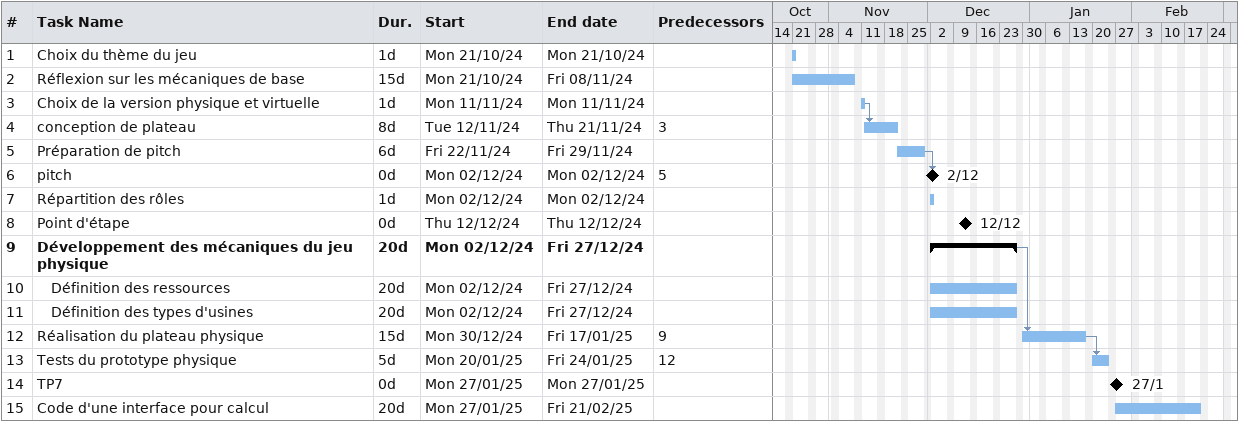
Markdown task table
| ID | Level | Task | Duration | Start | Finish | Predecessors |
|---|---|---|---|---|---|---|
| 1 | 1 | Choix du thème du jeu | 1d | 2024-10-21 | 2024-10-21 |  |
| 2 | 1 | Réflexion sur les mécaniques de base | 15d | 2024-10-21 | 2024-11-08 |  |
| 3 | 1 | Choix de la version physique et virtuelle | 1d | 2024-11-11 | 2024-11-11 |  |
| 4 | 1 | conception de plateau | 8d | 2024-11-12 | 2024-11-21 | 3 |
| 5 | 1 | Préparation de pitch | 6d | 2024-11-22 | 2024-11-29 |  |
| 6 | 1 | pitch | 0d | 2024-12-02 | 2024-12-02 | 5 |
| 7 | 1 | Répartition des rôles | 1d | 2024-12-02 | 2024-12-02 |  |
| 8 | 1 | Point d'étape | 0d | 2024-12-12 | 2024-12-12 |  |
| 9 | 1 | **Développement des mécaniques du jeu physique** | 20d | 2024-12-02 | 2024-12-27 |  |
| 10 | 2 | Définition des ressources | 20d | 2024-12-02 | 2024-12-27 |  |
| 11 | 2 | Définition des types d'usines | 20d | 2024-12-02 | 2024-12-27 |  |
| 12 | 1 | Réalisation du plateau physique | 15d | 2024-12-30 | 2025-01-17 | 9 |
| 13 | 1 | Tests du prototype physique | 5d | 2025-01-20 | 2025-01-24 | 12 |
| 14 | 1 | TP7 | 0d | 2025-01-27 | 2025-01-27 |  |
| 15 | 1 | Code d'une interface pour calcul | 20d | 2025-01-27 | 2025-02-21 |  |
